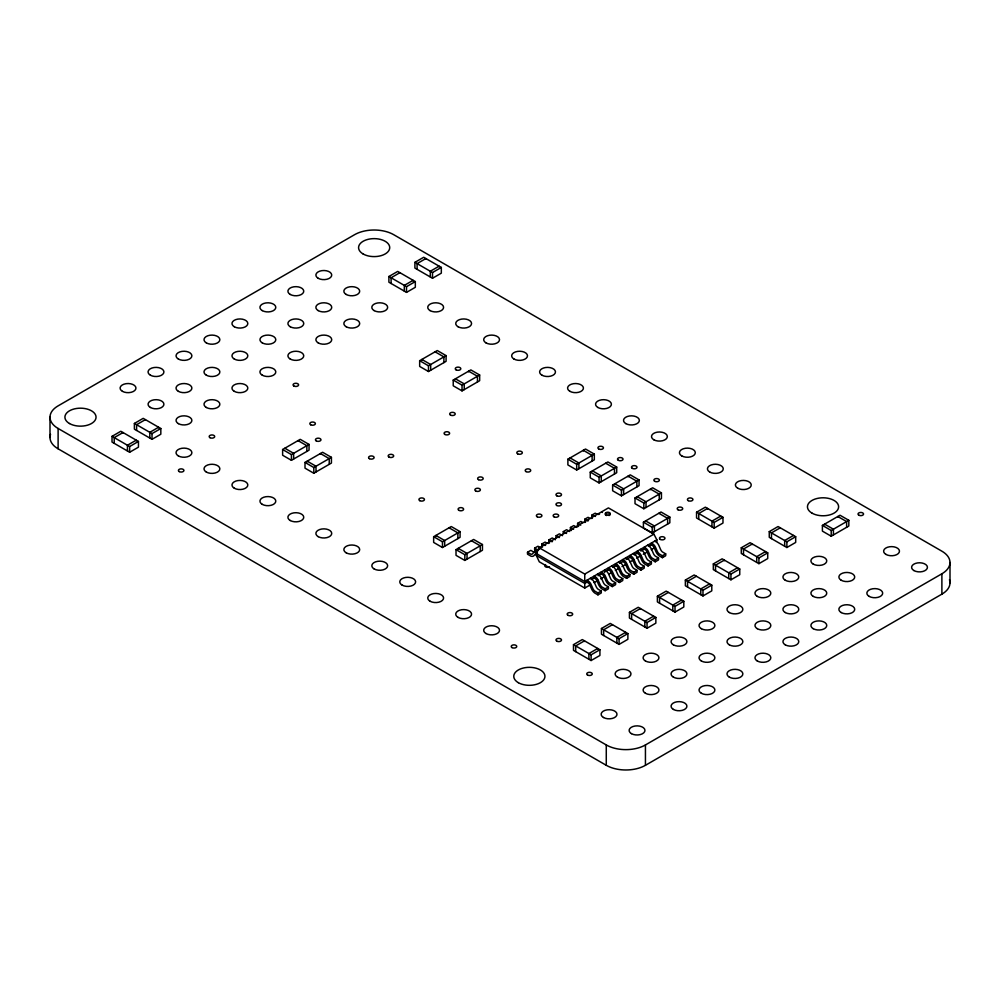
<?xml version="1.0" encoding="UTF-8"?>
<svg xmlns="http://www.w3.org/2000/svg" width="1000" height="1000" viewBox="0 0 1000 1000"><rect width="100%" height="100%" fill="white"/><g stroke="black" fill="none" stroke-linecap="round" stroke-linejoin="round"><path stroke-width="1.5" d="M590.075 584.987L584.75 588.05L539.288 561.8L536.312 555.45L536.312 553.538L539.288 547.825L608.425 507.9L653.9 534.15L656.875 539.875L656.875 541.775M535.962 551.775L537.8 549.675A5.25 3.025 60 0 1 539.513 549.263M548.65 543.475L548.812 543.312A5.25 3.025 60 0 1 549.462 542.95M551.962 541.562L552.112 541.413A5.25 3.025 60 0 1 552.537 541.138M559.113 537.438L559.275 537.275A5.25 3.025 60 0 1 559.475 537.125M598.75 514.55L598.913 514.388A5.25 3.025 60 0 1 599.562 514.025M112.025 436.35L120.825 431.262L138.45 441.438L138.45 447.163L129.637 452.25L112.025 442.075L112.025 436.35L129.637 446.525L138.45 441.438M134.388 423.438L143.2 418.35L160.825 428.525L160.825 434.237L152.012 439.325L134.388 429.162L134.388 423.438L152.012 433.6L160.825 428.525M388.9 276.5L397.713 271.413L415.325 281.588L415.325 287.3L406.512 292.387L388.9 282.213L388.9 276.5L406.512 286.663L415.325 281.588M414.9 262.35L423.7 257.275L441.325 267.438L441.325 273.163L432.512 278.25L414.9 268.075L414.9 262.35L432.512 272.525L441.325 267.438M419.663 360.7L437.287 350.538L446.087 355.613L446.087 361.337L428.475 371.512L419.663 366.425L419.663 360.7L428.475 365.788L446.087 355.613M282.625 449.513L300.238 439.338L309.05 444.425L309.05 450.15L291.425 460.325L282.625 455.238L282.625 449.513L291.425 454.6L309.05 444.425M305 462.425L322.612 452.262L331.425 457.337L331.425 463.062L313.8 473.237L305 468.15L305 462.425L313.8 467.512L331.425 457.337M453.225 380.075L470.838 369.913L479.65 374.988L479.65 380.712L462.038 390.887L453.225 385.8L453.225 380.075L462.038 385.163L479.65 374.988M433.65 536.7L451.262 526.538L460.075 531.625L460.075 537.337L442.463 547.513L433.65 542.425L433.65 536.7L442.463 541.788L460.075 531.625M567.888 459.2L585.513 449.025L594.325 454.113L594.325 459.837L576.7 470.012L567.888 464.925L567.888 459.2L576.7 464.288L594.325 454.113M456.025 549.625L473.638 539.45L482.45 544.538L482.45 550.262L464.825 560.425L456.025 555.35L456.025 549.625L464.825 554.712L482.45 544.538M590.262 472.113L607.888 461.95L616.7 467.038L616.7 472.75L599.075 482.925L590.262 477.837L590.262 472.113L599.075 477.2L616.7 467.038M612.638 485.037L630.262 474.862L639.062 479.95L639.062 485.675L621.45 495.838L612.638 490.763L612.638 485.037L621.45 490.125L639.062 479.95M537.413 553.538A2.913 1.675 60 0 0 535.7 553.612L534.012 555.55A6.75 3.9 60 0 1 530.8 556.087L527.5 554.175L527.5 552.275L530.8 550.363L534.05 552.212A4.412 2.55 60 0 0 535.538 552.125M536.862 551.312L534.65 550.05L534.65 548.138L537.962 546.225L540.05 547.438M541.812 545.913L541.812 544L545.112 542.1L547.212 543.312M548.975 541.775L548.975 539.875L552.275 537.962L555.413 539.775M556.125 537.65L556.125 535.737L559.425 533.837L562.575 535.65M563.288 533.513L563.288 531.613L566.587 529.7L569.725 531.512M570.438 529.388L570.438 527.475L573.75 525.575L576.888 527.388M577.6 525.25L577.6 523.35L580.9 521.438L583 522.65M584.75 521.125L584.75 519.212L588.062 517.3L590.15 518.513M591.912 516.987L591.912 515.075L595.212 513.175L597.312 514.388M635.013 497.95L652.638 487.788L661.438 492.863L661.438 498.587L643.825 508.762L635.013 503.675L635.013 497.95L643.825 503.038L661.438 492.863M643.413 522.175L661.025 512L669.837 517.087L669.837 522.812L652.212 532.975L643.413 527.9L643.413 522.175L652.212 527.263L669.837 517.087M539.288 547.825L584.75 574.062L653.9 534.15M696.55 512.238L705.35 507.163L722.975 517.325L722.975 523.05L714.163 528.138L696.55 517.962L696.55 512.238L714.163 522.413L722.975 517.325M656.875 539.875L584.75 581.512L536.312 553.538M587.425 581.875L584.75 583.425L536.312 555.45M591.438 579.562L595.438 577.25M598.112 575.712L602.112 573.4M604.788 571.85L608.8 569.538M612.8 567.225L616.812 564.913M619.475 563.375L623.488 561.062M626.163 559.513L630.163 557.2M634.175 554.888L638.175 552.575M640.85 551.038L644.862 548.725M648.863 546.413L651.538 544.862M594.062 582.675L598.05 580.375M600.712 578.837L604.7 576.538M608.688 574.237L611.35 572.7M615.337 570.4L618 568.862M621.987 566.562L625.975 564.263M629.963 561.95L633.95 559.65M636.613 558.112L640.6 555.812M643.263 554.275L647.25 551.975M651.237 549.675L653.9 548.138M597.962 592.95L601.275 591.05L601.275 592.95L597.962 594.862L594.663 592.95A6.75 3.9 60 0 1 591.45 588.713L589.775 584.825A2.913 1.675 60 0 0 588.062 582.788L586.962 582.15L586.962 580.237L588.362 581.062A5.25 3.025 60 0 1 590.962 584.175L592.95 588.725A4.412 2.55 60 0 0 594.712 591.05L597.962 592.95L597.962 594.862M605.125 588.825L608.425 586.912L608.425 588.825L605.125 590.725L601.825 588.825A6.75 3.9 60 0 1 598.6 584.575L596.925 580.7A2.913 1.675 60 0 0 595.212 578.65L594.113 578.013L594.113 576.112L595.525 576.938A5.25 3.025 60 0 1 598.125 580.05L600.1 584.587A4.412 2.55 60 0 0 601.875 586.925L605.125 588.825L605.125 590.725M612.288 584.688L615.588 582.788L615.588 584.688L612.288 586.6L608.975 584.688A6.75 3.9 60 0 1 605.763 580.45L604.087 576.562A2.913 1.675 60 0 0 602.375 574.525L601.275 573.888L601.275 571.975L602.675 572.8A5.25 3.025 60 0 1 605.275 575.913L607.263 580.45A4.412 2.55 60 0 0 609.025 582.788L612.288 584.688L612.288 586.6M619.438 580.562L622.737 578.65L622.737 580.562L619.438 582.463L616.138 580.562A6.75 3.9 60 0 1 612.925 576.312L611.237 572.438A2.913 1.675 60 0 0 609.525 570.388L608.425 569.75L608.425 567.85L609.837 568.663A5.25 3.025 60 0 1 612.438 571.788L614.425 576.325A4.412 2.55 60 0 0 616.188 578.663L619.438 580.562L619.438 582.463M626.6 576.425L629.9 574.525L629.9 576.425L626.6 578.337L623.288 576.425A6.75 3.9 60 0 1 620.075 572.188L618.4 568.3A2.913 1.675 60 0 0 616.688 566.25L615.588 565.625L615.588 563.713L616.987 564.538A5.25 3.025 60 0 1 619.6 567.65L621.575 572.188A4.412 2.55 60 0 0 623.35 574.525L626.6 576.425L626.6 578.337M633.75 572.3L637.062 570.388L637.062 572.3L633.75 574.2L630.45 572.3A6.75 3.9 60 0 1 627.238 568.05L625.55 564.175A2.913 1.675 60 0 0 623.85 562.125L622.737 561.487L622.737 559.575L624.15 560.4A5.25 3.025 60 0 1 626.75 563.525L628.737 568.062A4.412 2.55 60 0 0 630.5 570.388L633.75 572.3L633.75 574.2M640.913 568.162L644.212 566.25L644.212 568.162L640.913 570.075L637.612 568.162A6.75 3.9 60 0 1 634.388 563.913L632.712 560.037A2.913 1.675 60 0 0 631 557.987L629.9 557.35L629.9 555.45L631.3 556.275A5.25 3.025 60 0 1 633.913 559.388L635.887 563.925A4.412 2.55 60 0 0 637.663 566.263L640.913 568.162L640.913 570.075M648.062 564.025L651.375 562.125L651.375 564.025L648.062 565.938L644.762 564.025A6.75 3.9 60 0 1 641.55 559.788L639.875 555.9A2.913 1.675 60 0 0 638.162 553.862L637.062 553.225L637.062 551.312L638.462 552.137A5.25 3.025 60 0 1 641.062 555.25L643.05 559.8A4.412 2.55 60 0 0 644.812 562.125L648.062 564.025L648.062 565.938M655.225 559.9L658.525 557.987L658.525 559.9L655.225 561.8L651.925 559.9A6.75 3.9 60 0 1 648.7 555.65L647.025 551.775A2.913 1.675 60 0 0 645.312 549.725L644.212 549.087L644.212 547.188L645.625 548.013A5.25 3.025 60 0 1 648.225 551.125L650.2 555.662A4.412 2.55 60 0 0 651.975 558L655.225 559.9L655.225 561.8M662.387 555.763L665.688 553.862L665.688 555.763L662.387 557.675L659.075 555.763A6.75 3.9 60 0 1 655.863 551.525L654.188 547.638A2.913 1.675 60 0 0 652.475 545.6L651.375 544.963L651.375 543.05L652.775 543.875A5.25 3.025 60 0 1 655.375 546.987L657.362 551.525A4.412 2.55 60 0 0 659.125 553.862L662.387 555.763L662.387 557.675M573.488 644.65L582.3 639.562L599.913 649.737L599.913 655.462L591.1 660.537L573.488 650.375L573.488 644.65L591.1 654.825L599.913 649.737M601.45 628.5L610.262 623.413L627.875 633.587L627.875 639.312L619.075 644.4L601.45 634.225L601.45 628.5L619.075 638.675L627.875 633.587M629.425 612.35L638.237 607.275L655.85 617.438L655.85 623.162L647.038 628.25L629.425 618.075L629.425 612.35L647.038 622.525L655.85 617.438M657.387 596.213L666.2 591.125L683.812 601.3L683.812 607.013L675.013 612.1L657.387 601.925L657.387 596.213L675.013 606.375L683.812 601.3M685.362 580.062L694.163 574.975L711.787 585.15L711.787 590.862L702.975 595.95L685.362 585.788L685.362 580.062L702.975 590.237L711.787 585.15M713.325 563.913L722.138 558.825L739.75 569L739.75 574.725L730.938 579.812L713.325 569.637L713.325 563.913L730.938 574.087L739.75 569M741.287 547.762L750.1 542.688L767.725 552.85L767.725 558.575L758.913 563.663L741.287 553.488L741.287 547.762L758.913 557.938L767.725 552.85M769.262 531.625L778.075 526.538L795.688 536.7L795.688 542.425L786.875 547.513L769.262 537.337L769.262 531.625L786.875 541.788L795.688 536.7M668.4 592.4L659.587 597.475L659.587 603.2M696.375 576.25L687.562 581.337L687.562 587.05M793.487 535.438L784.675 540.525L784.675 546.237M822.4 525.4L840.013 515.237L848.825 520.312L848.825 526.038L831.213 536.213L822.4 531.125L822.4 525.4L831.213 530.487L848.825 520.312M58.113 428.475L606.275 744.95A27.688 15.987 0 0 0 645.438 744.95L941.888 573.787A27.688 15.987 0 0 0 941.888 551.188L393.725 234.7A27.688 15.987 0 0 0 354.562 234.7L58.113 405.863A27.688 15.987 0 0 0 58.113 428.475L58.113 448.812L606.275 765.3A27.688 15.987 0 0 0 645.438 765.3L941.888 594.138A27.688 15.987 0 0 0 949.463 579.712M566.538 533.462L563.288 531.613M537.375 551.613L537.1 551.475A5.25 3.025 60 0 0 534.5 551.575L532.513 553.825A4.412 2.55 60 0 1 530.75 554.125L527.5 552.275M605.688 463.212L614.487 468.3L614.487 474.025M658.825 513.275L667.625 518.362L667.625 524.075M654.675 541.15L656.075 541.962A5.25 3.025 60 0 1 658.688 545.087L660.662 549.625A4.412 2.55 60 0 0 662.438 551.962L665.688 553.862M647.513 545.275L648.925 546.1A5.25 3.025 60 0 1 651.525 549.212L653.512 553.75A4.412 2.55 60 0 0 655.275 556.087L658.525 557.987M591.912 515.075L594.012 516.287M640.362 549.412L641.762 550.237A5.25 3.025 60 0 1 644.375 553.35L646.35 557.888A4.412 2.55 60 0 0 648.125 560.225L651.375 562.125M584.75 519.212L587.9 521.025M633.2 553.538L634.612 554.362A5.25 3.025 60 0 1 637.212 557.475L639.2 562.025A4.412 2.55 60 0 0 640.962 564.35L644.212 566.25M577.6 523.35L580.737 525.163M626.05 557.675L627.45 558.5A5.25 3.025 60 0 1 630.05 561.613L632.038 566.15A4.412 2.55 60 0 0 633.8 568.488L637.062 570.388M570.438 527.475L573.587 529.288M618.888 561.8L620.288 562.625A5.25 3.025 60 0 1 622.9 565.75L624.875 570.288A4.412 2.55 60 0 0 626.65 572.612L629.9 574.525M611.737 565.938L613.138 566.763A5.25 3.025 60 0 1 615.737 569.875L617.725 574.412A4.412 2.55 60 0 0 619.487 576.75L622.737 578.65M556.125 535.737L559.275 537.55M548.975 539.875L552.112 541.688M615.588 582.788L612.337 580.887A4.412 2.55 60 0 1 610.562 578.55L608.587 574.012A5.25 3.025 60 0 0 605.975 570.887L604.575 570.075L604.575 571.975M597.413 574.2L598.825 575.025A5.25 3.025 60 0 1 601.425 578.138L603.413 582.675A4.412 2.55 60 0 0 605.175 585.013L608.425 586.912M541.812 544L543.913 545.212M590.262 578.337L591.663 579.163A5.25 3.025 60 0 1 594.275 582.275L596.25 586.812A4.412 2.55 60 0 0 598.025 589.15L601.275 591.05M534.65 548.138L537.913 549.987A4.412 2.55 60 0 0 538.513 550.1M284.825 448.237L293.637 453.325L293.637 459.05M950 562.487L950 582.837M941.888 573.787L941.888 594.138M846.625 527.312L846.625 521.587L837.812 516.5L837.812 517.137M833.413 534.938L833.413 529.212L824.6 524.138L824.6 524.763M831.213 530.487L831.213 536.213M786.875 541.788L786.875 547.513M780.275 528.438L780.275 527.8L771.462 532.888L771.462 538.612M765.512 552.212L765.512 551.587L756.712 556.663L756.712 562.388M758.913 557.938L758.913 563.663M752.3 544.587L752.3 543.95L743.5 549.038L743.5 554.763M737.55 568.362L737.55 567.725L728.737 572.812L728.737 578.538M730.938 574.087L730.938 579.812M724.338 560.737L724.338 560.1L715.525 565.188L715.525 570.913M720.775 516.688L720.775 516.062L711.963 521.138L711.963 526.862M714.163 522.413L714.163 528.138M709.587 584.513L709.587 583.875L700.775 588.962L700.775 594.688M707.55 509.062L707.55 508.425L698.75 513.513L698.75 519.237M702.975 590.237L702.975 595.95M681.612 600.662L681.612 600.025L672.8 605.112L672.8 610.825M675.013 606.375L675.013 612.1M659.237 499.862L659.237 494.137L650.438 489.05L650.438 489.688M654.412 531.712L654.412 525.988L645.612 520.9L645.612 521.538M653.65 616.8L653.65 616.175L644.837 621.25L644.837 626.975M652.212 527.263L652.212 532.975M647.038 622.525L647.038 628.25M646.025 507.488L646.025 501.763L637.212 496.688L637.212 497.312M645.438 744.95L645.438 765.3M643.825 503.038L643.825 508.762M640.438 609.175L640.438 608.538L631.625 613.625L631.625 619.35M636.862 486.938L636.862 481.225L628.062 476.138L628.062 476.775M625.675 632.95L625.675 632.312L616.875 637.4L616.875 643.125M623.65 494.575L623.65 488.85L614.85 483.762L614.85 484.4M621.45 490.125L621.45 495.838M619.075 638.675L619.075 644.4M612.463 625.325L612.463 624.688L603.663 629.775L603.663 635.5M606.275 744.95L606.275 765.3M601.275 481.65L601.275 475.938L592.475 470.85L592.475 471.488M599.075 477.2L599.075 482.925M597.712 649.1L597.712 648.462L588.9 653.55L588.9 659.275M592.112 461.112L592.112 455.387L583.312 450.3L583.312 450.938M591.1 654.825L591.1 660.537M584.75 574.062L584.75 588.05M584.5 641.475L584.5 640.837L575.688 645.925L575.688 651.637M578.9 468.738L578.9 463.013L570.1 457.925L570.1 458.562M576.7 464.288L576.7 470.012M480.25 551.525L480.25 545.812L471.438 540.725L471.438 541.362M477.45 381.987L477.45 376.262L468.638 371.175L468.638 371.812M467.038 559.163L467.038 553.438L458.225 548.35L458.225 548.987M464.825 554.712L464.825 560.425M464.237 389.613L464.237 383.888L455.425 378.812L455.425 379.438M462.038 385.163L462.038 390.887M457.875 538.612L457.875 532.888L449.062 527.8L449.062 528.438M444.663 546.237L444.663 540.525L435.85 535.438L435.85 536.075M443.888 362.612L443.888 356.887L435.075 351.8L435.075 352.438M442.463 541.788L442.463 547.513M439.113 266.8L439.113 266.175L430.312 271.25L430.312 276.975M432.512 272.525L432.512 278.25M430.675 370.238L430.675 364.513L421.863 359.438L421.863 360.062M428.475 365.788L428.475 371.512M425.9 259.175L425.9 258.538L417.1 263.625L417.1 269.35M413.125 280.95L413.125 280.312L404.312 285.4L404.312 291.112M406.512 286.663L406.512 292.387M399.913 273.312L399.913 272.688L391.1 277.762L391.1 283.488M329.225 464.338L329.225 458.612L320.412 453.525L320.412 454.162M316.012 471.962L316.012 466.238L307.2 461.163L307.2 461.788M313.8 467.512L313.8 473.237M306.85 451.425L306.85 445.7L298.038 440.613L298.038 441.25M291.425 454.6L291.425 460.325M158.613 427.887L158.613 427.25L149.812 432.337L149.812 438.05M152.012 433.6L152.012 439.325M145.4 420.262L145.4 419.625L136.6 424.7L136.6 430.425M136.237 440.8L136.237 440.163L127.438 445.25L127.438 450.975M129.637 446.525L129.637 452.25M123.025 433.175L123.025 432.537L114.225 437.625L114.225 443.35M50 417.163L50 437.512M549.5 566.85A2.775 1.6 0 0 1 545.588 566.85A2.775 1.6 0 0 1 545.588 564.587M58.113 448.812A27.688 15.987 0 0 1 50.538 434.387M606.538 515.538A2.462 1.425 0 0 1 605.887 513.4A2.462 1.425 0 0 1 609.65 513.4A2.462 1.425 0 0 1 609 515.538M571.175 530.5A5.25 3.025 60 0 1 571.438 530.462M577.863 526.512A5.25 3.025 60 0 1 578.6 526.337M588.312 520.475A5.25 3.025 60 0 1 588.55 520.388M584.8 522.5A5.25 3.025 60 0 1 585.5 522.225M544.963 545.538A5.25 3.025 60 0 1 545.612 545.175M541.663 547.45A5.25 3.025 60 0 1 542.55 547.025M602.212 512.487A5.25 3.025 60 0 1 602.413 512.325M595.262 516.462A5.25 3.025 60 0 1 595.475 516.337M591.75 518.525A5.25 3.025 60 0 1 592.4 518.162M363.137 253.975A15.575 8.988 0 0 0 389.188 249.95A15.575 8.988 0 0 0 370.112 238.938A15.575 8.988 0 0 0 363.137 253.975M69.475 423.525A15.575 8.988 0 0 0 95.525 419.487A15.575 8.988 0 0 0 76.45 408.488A15.575 8.988 0 0 0 69.475 423.525M812.013 513.138A15.575 8.988 0 0 0 838.075 509.113A15.575 8.988 0 0 0 819 498.1A15.575 8.988 0 0 0 812.013 513.138M518.35 682.688A15.575 8.988 0 0 0 544.412 678.65A15.575 8.988 0 0 0 525.337 667.638A15.575 8.988 0 0 0 518.35 682.688M526.013 471.587A2.775 1.6 0 0 0 530.65 470.863A2.775 1.6 0 0 0 527.25 468.913A2.775 1.6 0 0 0 526.013 471.587M567.962 615.288A2.775 1.6 0 0 0 572.6 614.575A2.775 1.6 0 0 0 569.2 612.612A2.775 1.6 0 0 0 567.962 615.288M512.025 647.588A2.775 1.6 0 0 0 516.663 646.875A2.775 1.6 0 0 0 513.263 644.912A2.775 1.6 0 0 0 512.025 647.588M369.387 458.663A2.775 1.6 0 0 0 374.025 457.95A2.775 1.6 0 0 0 370.625 455.988A2.775 1.6 0 0 0 369.387 458.663M310.65 424.762A2.775 1.6 0 0 0 315.287 424.038A2.775 1.6 0 0 0 311.9 422.075A2.775 1.6 0 0 0 310.65 424.762M209.975 437.675A2.775 1.6 0 0 0 214.613 436.962A2.775 1.6 0 0 0 211.213 435A2.775 1.6 0 0 0 209.975 437.675M598.725 448.975A2.775 1.6 0 0 0 603.362 448.263A2.775 1.6 0 0 0 599.963 446.3A2.775 1.6 0 0 0 598.725 448.975M458.888 510.337A2.775 1.6 0 0 0 463.525 509.625A2.775 1.6 0 0 0 460.125 507.663A2.775 1.6 0 0 0 458.888 510.337M450.5 415.075A2.775 1.6 0 0 0 455.138 414.35A2.775 1.6 0 0 0 451.737 412.388A2.775 1.6 0 0 0 450.5 415.075M517.612 453.825A2.775 1.6 0 0 0 522.25 453.1A2.775 1.6 0 0 0 518.862 451.15A2.775 1.6 0 0 0 517.612 453.825M678 509.775A2.775 1.6 0 0 0 682.638 509.062A2.775 1.6 0 0 0 679.25 507.1A2.775 1.6 0 0 0 678 509.775M858.825 515.175A2.775 1.6 0 0 0 863.462 514.462A2.775 1.6 0 0 0 860.062 512.5A2.775 1.6 0 0 0 858.825 515.175M456.087 369.862A2.775 1.6 0 0 0 460.725 369.137A2.775 1.6 0 0 0 457.325 367.175A2.775 1.6 0 0 0 456.087 369.862M537.2 516.8A2.775 1.6 0 0 0 541.838 516.075A2.775 1.6 0 0 0 538.438 514.113A2.775 1.6 0 0 0 537.2 516.8M688.225 500.65A2.775 1.6 0 0 0 692.862 499.925A2.775 1.6 0 0 0 689.463 497.975A2.775 1.6 0 0 0 688.225 500.65M553.975 516.8A2.775 1.6 0 0 0 558.612 516.075A2.775 1.6 0 0 0 555.212 514.113A2.775 1.6 0 0 0 553.975 516.8M654.663 481.275A2.775 1.6 0 0 0 659.3 480.55A2.775 1.6 0 0 0 655.9 478.6A2.775 1.6 0 0 0 654.663 481.275M556.775 505.487A2.775 1.6 0 0 0 561.413 504.775A2.775 1.6 0 0 0 558.013 502.812A2.775 1.6 0 0 0 556.775 505.487M632.288 468.35A2.775 1.6 0 0 0 636.925 467.638A2.775 1.6 0 0 0 633.525 465.675A2.775 1.6 0 0 0 632.288 468.35M556.775 495.8A2.775 1.6 0 0 0 561.413 495.087A2.775 1.6 0 0 0 558.013 493.125A2.775 1.6 0 0 0 556.775 495.8M618.3 460.275A2.775 1.6 0 0 0 622.938 459.562A2.775 1.6 0 0 0 619.55 457.6A2.775 1.6 0 0 0 618.3 460.275M388.963 457.05A2.775 1.6 0 0 0 393.6 456.337A2.775 1.6 0 0 0 390.213 454.375A2.775 1.6 0 0 0 388.963 457.05M444.9 434.45A2.775 1.6 0 0 0 449.538 433.725A2.775 1.6 0 0 0 446.15 431.763A2.775 1.6 0 0 0 444.9 434.45M478.462 479.663A2.775 1.6 0 0 0 483.1 478.938A2.775 1.6 0 0 0 479.7 476.975A2.775 1.6 0 0 0 478.462 479.663M293.875 386A2.775 1.6 0 0 0 298.512 385.288A2.775 1.6 0 0 0 295.113 383.325A2.775 1.6 0 0 0 293.875 386M475.662 490.962A2.775 1.6 0 0 0 480.3 490.238A2.775 1.6 0 0 0 476.912 488.288A2.775 1.6 0 0 0 475.662 490.962M419.725 500.65A2.775 1.6 0 0 0 424.363 499.925A2.775 1.6 0 0 0 420.975 497.975A2.775 1.6 0 0 0 419.725 500.65M316.25 440.9A2.775 1.6 0 0 0 320.887 440.188A2.775 1.6 0 0 0 317.488 438.225A2.775 1.6 0 0 0 316.25 440.9M660.25 539.4A2.775 1.6 0 0 0 664.887 538.688A2.775 1.6 0 0 0 661.5 536.725A2.775 1.6 0 0 0 660.25 539.4M179.213 471.587A2.775 1.6 0 0 0 183.85 470.863A2.775 1.6 0 0 0 180.45 468.913A2.775 1.6 0 0 0 179.213 471.587M556.775 641.125A2.775 1.6 0 0 0 561.413 640.413A2.775 1.6 0 0 0 558.013 638.45A2.775 1.6 0 0 0 556.775 641.125M587.537 675.037A2.775 1.6 0 0 0 592.175 674.325A2.775 1.6 0 0 0 588.775 672.362A2.775 1.6 0 0 0 587.537 675.037M885.95 554.412A7.912 4.562 0 0 0 899.188 552.375A7.912 4.562 0 0 0 889.5 546.775A7.912 4.562 0 0 0 885.95 554.412M913.925 570.562A7.912 4.562 0 0 0 927.163 568.513A7.912 4.562 0 0 0 917.475 562.925A7.912 4.562 0 0 0 913.925 570.562M603.475 717.5A7.912 4.562 0 0 0 616.712 715.45A7.912 4.562 0 0 0 607.025 709.862A7.912 4.562 0 0 0 603.475 717.5M631.45 733.65A7.912 4.562 0 0 0 644.688 731.6A7.912 4.562 0 0 0 635 726.012A7.912 4.562 0 0 0 631.45 733.65M318.212 278.3A7.912 4.562 0 0 0 331.45 276.25A7.912 4.562 0 0 0 321.75 270.663A7.912 4.562 0 0 0 318.212 278.3M346.175 294.45A7.912 4.562 0 0 0 359.412 292.4A7.912 4.562 0 0 0 349.725 286.812A7.912 4.562 0 0 0 346.175 294.45M290.238 294.45A7.912 4.562 0 0 0 303.475 292.4A7.912 4.562 0 0 0 293.788 286.812A7.912 4.562 0 0 0 290.238 294.45M318.212 310.6A7.912 4.562 0 0 0 331.45 308.55A7.912 4.562 0 0 0 321.75 302.95A7.912 4.562 0 0 0 318.212 310.6M262.275 310.6A7.912 4.562 0 0 0 275.512 308.55A7.912 4.562 0 0 0 265.825 302.95A7.912 4.562 0 0 0 262.275 310.6M290.238 326.737A7.912 4.562 0 0 0 303.475 324.7A7.912 4.562 0 0 0 293.788 319.1A7.912 4.562 0 0 0 290.238 326.737M234.3 326.737A7.912 4.562 0 0 0 247.537 324.7A7.912 4.562 0 0 0 237.85 319.1A7.912 4.562 0 0 0 234.3 326.737M262.275 342.887A7.912 4.562 0 0 0 275.512 340.838A7.912 4.562 0 0 0 265.825 335.25A7.912 4.562 0 0 0 262.275 342.887M206.337 342.887A7.912 4.562 0 0 0 219.575 340.838A7.912 4.562 0 0 0 209.887 335.25A7.912 4.562 0 0 0 206.337 342.887M234.3 359.038A7.912 4.562 0 0 0 247.537 356.987A7.912 4.562 0 0 0 237.85 351.4A7.912 4.562 0 0 0 234.3 359.038M178.375 359.038A7.912 4.562 0 0 0 191.6 356.987A7.912 4.562 0 0 0 181.912 351.4A7.912 4.562 0 0 0 178.375 359.038M206.337 375.188A7.912 4.562 0 0 0 219.575 373.137A7.912 4.562 0 0 0 209.887 367.537A7.912 4.562 0 0 0 206.337 375.188M150.4 375.188A7.912 4.562 0 0 0 163.637 373.137A7.912 4.562 0 0 0 153.95 367.537A7.912 4.562 0 0 0 150.4 375.188M178.375 391.337A7.912 4.562 0 0 0 191.6 389.288A7.912 4.562 0 0 0 181.912 383.688A7.912 4.562 0 0 0 178.375 391.337M122.438 391.337A7.912 4.562 0 0 0 135.675 389.288A7.912 4.562 0 0 0 125.988 383.688A7.912 4.562 0 0 0 122.438 391.337M150.4 407.475A7.912 4.562 0 0 0 163.637 405.425A7.912 4.562 0 0 0 153.95 399.837A7.912 4.562 0 0 0 150.4 407.475M813.238 564.1A7.912 4.562 0 0 0 826.475 562.062A7.912 4.562 0 0 0 816.787 556.462A7.912 4.562 0 0 0 813.238 564.1M785.275 580.25A7.912 4.562 0 0 0 798.5 578.2A7.912 4.562 0 0 0 788.812 572.612A7.912 4.562 0 0 0 785.275 580.25M757.3 596.4A7.912 4.562 0 0 0 770.537 594.35A7.912 4.562 0 0 0 760.85 588.763A7.912 4.562 0 0 0 757.3 596.4M729.338 612.55A7.912 4.562 0 0 0 742.575 610.5A7.912 4.562 0 0 0 732.887 604.9A7.912 4.562 0 0 0 729.338 612.55M701.363 628.688A7.912 4.562 0 0 0 714.6 626.65A7.912 4.562 0 0 0 704.912 621.05A7.912 4.562 0 0 0 701.363 628.688M673.4 644.837A7.912 4.562 0 0 0 686.637 642.788A7.912 4.562 0 0 0 676.95 637.2A7.912 4.562 0 0 0 673.4 644.837M645.438 660.987A7.912 4.562 0 0 0 658.662 658.938A7.912 4.562 0 0 0 648.975 653.35A7.912 4.562 0 0 0 645.438 660.987M617.463 677.138A7.912 4.562 0 0 0 630.7 675.088A7.912 4.562 0 0 0 621.013 669.488A7.912 4.562 0 0 0 617.463 677.138M841.213 580.25A7.912 4.562 0 0 0 854.438 578.2A7.912 4.562 0 0 0 844.75 572.612A7.912 4.562 0 0 0 841.213 580.25M813.238 596.4A7.912 4.562 0 0 0 826.475 594.35A7.912 4.562 0 0 0 816.787 588.763A7.912 4.562 0 0 0 813.238 596.4M785.275 612.55A7.912 4.562 0 0 0 798.5 610.5A7.912 4.562 0 0 0 788.812 604.9A7.912 4.562 0 0 0 785.275 612.55M757.3 628.688A7.912 4.562 0 0 0 770.537 626.65A7.912 4.562 0 0 0 760.85 621.05A7.912 4.562 0 0 0 757.3 628.688M729.338 644.837A7.912 4.562 0 0 0 742.575 642.788A7.912 4.562 0 0 0 732.887 637.2A7.912 4.562 0 0 0 729.338 644.837M701.363 660.987A7.912 4.562 0 0 0 714.6 658.938A7.912 4.562 0 0 0 704.912 653.35A7.912 4.562 0 0 0 701.363 660.987M673.4 677.138A7.912 4.562 0 0 0 686.637 675.088A7.912 4.562 0 0 0 676.95 669.488A7.912 4.562 0 0 0 673.4 677.138M645.438 693.275A7.912 4.562 0 0 0 658.662 691.237A7.912 4.562 0 0 0 648.975 685.638A7.912 4.562 0 0 0 645.438 693.275M869.175 596.4A7.912 4.562 0 0 0 882.412 594.35A7.912 4.562 0 0 0 872.725 588.763A7.912 4.562 0 0 0 869.175 596.4M841.213 612.55A7.912 4.562 0 0 0 854.438 610.5A7.912 4.562 0 0 0 844.75 604.9A7.912 4.562 0 0 0 841.213 612.55M813.238 628.688A7.912 4.562 0 0 0 826.475 626.65A7.912 4.562 0 0 0 816.787 621.05A7.912 4.562 0 0 0 813.238 628.688M785.275 644.837A7.912 4.562 0 0 0 798.5 642.788A7.912 4.562 0 0 0 788.812 637.2A7.912 4.562 0 0 0 785.275 644.837M757.3 660.987A7.912 4.562 0 0 0 770.537 658.938A7.912 4.562 0 0 0 760.85 653.35A7.912 4.562 0 0 0 757.3 660.987M729.338 677.138A7.912 4.562 0 0 0 742.575 675.088A7.912 4.562 0 0 0 732.887 669.488A7.912 4.562 0 0 0 729.338 677.138M701.363 693.275A7.912 4.562 0 0 0 714.6 691.237A7.912 4.562 0 0 0 704.912 685.638A7.912 4.562 0 0 0 701.363 693.275M673.4 709.425A7.912 4.562 0 0 0 686.637 707.375A7.912 4.562 0 0 0 676.95 701.787A7.912 4.562 0 0 0 673.4 709.425M737.725 488.212A7.912 4.562 0 0 0 750.962 486.163A7.912 4.562 0 0 0 741.275 480.575A7.912 4.562 0 0 0 737.725 488.212M486.012 633.538A7.912 4.562 0 0 0 499.25 631.487A7.912 4.562 0 0 0 489.562 625.9A7.912 4.562 0 0 0 486.012 633.538M374.15 310.6A7.912 4.562 0 0 0 387.375 308.55A7.912 4.562 0 0 0 377.688 302.95A7.912 4.562 0 0 0 374.15 310.6M709.762 472.062A7.912 4.562 0 0 0 722.987 470.025A7.912 4.562 0 0 0 713.3 464.425A7.912 4.562 0 0 0 709.762 472.062M458.05 617.388A7.912 4.562 0 0 0 471.287 615.337A7.912 4.562 0 0 0 461.6 609.75A7.912 4.562 0 0 0 458.05 617.388M346.175 326.737A7.912 4.562 0 0 0 359.412 324.7A7.912 4.562 0 0 0 349.725 319.1A7.912 4.562 0 0 0 346.175 326.737M681.787 455.925A7.912 4.562 0 0 0 695.025 453.875A7.912 4.562 0 0 0 685.337 448.275A7.912 4.562 0 0 0 681.787 455.925M430.075 601.237A7.912 4.562 0 0 0 443.312 599.2A7.912 4.562 0 0 0 433.625 593.6A7.912 4.562 0 0 0 430.075 601.237M318.212 342.887A7.912 4.562 0 0 0 331.45 340.838A7.912 4.562 0 0 0 321.75 335.25A7.912 4.562 0 0 0 318.212 342.887M653.825 439.775A7.912 4.562 0 0 0 667.062 437.725A7.912 4.562 0 0 0 657.375 432.137A7.912 4.562 0 0 0 653.825 439.775M402.113 585.1A7.912 4.562 0 0 0 415.35 583.05A7.912 4.562 0 0 0 405.662 577.45A7.912 4.562 0 0 0 402.113 585.1M290.238 359.038A7.912 4.562 0 0 0 303.475 356.987A7.912 4.562 0 0 0 293.788 351.4A7.912 4.562 0 0 0 290.238 359.038M625.85 423.625A7.912 4.562 0 0 0 639.087 421.575A7.912 4.562 0 0 0 629.4 415.988A7.912 4.562 0 0 0 625.85 423.625M374.15 568.95A7.912 4.562 0 0 0 387.375 566.9A7.912 4.562 0 0 0 377.688 561.312A7.912 4.562 0 0 0 374.15 568.95M262.275 375.188A7.912 4.562 0 0 0 275.512 373.137A7.912 4.562 0 0 0 265.825 367.537A7.912 4.562 0 0 0 262.275 375.188M597.888 407.475A7.912 4.562 0 0 0 611.125 405.425A7.912 4.562 0 0 0 601.438 399.837A7.912 4.562 0 0 0 597.888 407.475M346.175 552.8A7.912 4.562 0 0 0 359.412 550.75A7.912 4.562 0 0 0 349.725 545.163A7.912 4.562 0 0 0 346.175 552.8M234.3 391.337A7.912 4.562 0 0 0 247.537 389.288A7.912 4.562 0 0 0 237.85 383.688A7.912 4.562 0 0 0 234.3 391.337M569.925 391.337A7.912 4.562 0 0 0 583.15 389.288A7.912 4.562 0 0 0 573.462 383.688A7.912 4.562 0 0 0 569.925 391.337M318.212 536.65A7.912 4.562 0 0 0 331.45 534.612A7.912 4.562 0 0 0 321.75 529.012A7.912 4.562 0 0 0 318.212 536.65M206.337 407.475A7.912 4.562 0 0 0 219.575 405.425A7.912 4.562 0 0 0 209.887 399.837A7.912 4.562 0 0 0 206.337 407.475M541.95 375.188A7.912 4.562 0 0 0 555.188 373.137A7.912 4.562 0 0 0 545.5 367.537A7.912 4.562 0 0 0 541.95 375.188M290.238 520.513A7.912 4.562 0 0 0 303.475 518.462A7.912 4.562 0 0 0 293.788 512.863A7.912 4.562 0 0 0 290.238 520.513M178.375 423.625A7.912 4.562 0 0 0 191.6 421.575A7.912 4.562 0 0 0 181.912 415.988A7.912 4.562 0 0 0 178.375 423.625M513.987 359.038A7.912 4.562 0 0 0 527.212 356.987A7.912 4.562 0 0 0 517.525 351.4A7.912 4.562 0 0 0 513.987 359.038M262.275 504.363A7.912 4.562 0 0 0 275.512 502.312A7.912 4.562 0 0 0 265.825 496.725A7.912 4.562 0 0 0 262.275 504.363M486.012 342.887A7.912 4.562 0 0 0 499.25 340.838A7.912 4.562 0 0 0 489.562 335.25A7.912 4.562 0 0 0 486.012 342.887M234.3 488.212A7.912 4.562 0 0 0 247.537 486.163A7.912 4.562 0 0 0 237.85 480.575A7.912 4.562 0 0 0 234.3 488.212M458.05 326.737A7.912 4.562 0 0 0 471.287 324.7A7.912 4.562 0 0 0 461.6 319.1A7.912 4.562 0 0 0 458.05 326.737M206.337 472.062A7.912 4.562 0 0 0 219.575 470.025A7.912 4.562 0 0 0 209.887 464.425A7.912 4.562 0 0 0 206.337 472.062M430.075 310.6A7.912 4.562 0 0 0 443.312 308.55A7.912 4.562 0 0 0 433.625 302.95A7.912 4.562 0 0 0 430.075 310.6M178.375 455.925A7.912 4.562 0 0 0 191.6 453.875A7.912 4.562 0 0 0 181.912 448.275A7.912 4.562 0 0 0 178.375 455.925M606.538 514.875A2.462 1.425 0 0 0 610.237 513.638A2.462 1.425 0 0 0 606.538 512.413A2.462 1.425 0 0 0 606.538 514.875"/></g></svg>
